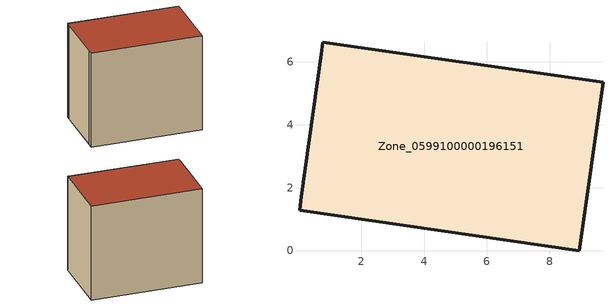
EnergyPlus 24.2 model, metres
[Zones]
Zone_0599100000196151
 floor ground (C_G): 0.1,1.71 0.72,6.24 0.78,6.62 9.69,5.35 8.94,0 0.04,1.27 z0
 wall outside (C_F): 0.72,6.24 0.1,1.71 0.04,1.27 8.94,0 9.69,5.35 0.78,6.62 0.72,6.24 z0:8.03
 roof outside (C_R): 9.69,5.35 0.78,6.62 0.72,6.24 0.1,1.71 0.04,1.27 8.94,0 z8.03
[BUILDING]
Pand.0599100000196151: North Axis=0; Terrain=City; Loads Convergence Tolerance Value=0.04; Temperature Convergence Tolerance Value=0.4; Solar Distribution=FullExterior; Maximum Number of Warmup Days=25; Minimum Number of Warmup Days=1
[Site:Location]
Rotterdam.The.Hague.AP_ZH_NLD Design_Conditions: Latitude=51.96; Longitude=4.45; Time Zone=1; Elevation=-4.5
[SITE:GROUNDTEMPERATURE:BUILDINGSURFACE]
18, 18, 18, 18, 18, 18, 18, 18, 18, 18, 18, 18
[MATERIAL] Thermal Absorptance=0.9; Solar Absorptance=0.7; Visible Absorptance=0.7
Name | Roughness | Thickness | Conductivity | Density | Specific Heat
G.TI.1975-1991 | MediumSmooth | 0.15 | 0.288461 | 540 | 1210
F.TI.1975-1991 | Rough | 0.3 | 0.230769 | 1920 | 840
R.TI.1975-1991 | MediumRough | 0.2 | 0.153846 | 1500 | 1000
[CONSTRUCTION]
C_G: G.TI.1975-1991
C_F: F.TI.1975-1991
C_R: R.TI.1975-1991
[ZONE]
Zone_0599100000196151: Type=1; Multiplier=1; Ceiling Height=Autocalculate; Volume=Autocalculate; Floor Area=autocalculate; Part of Total Floor Area=Yes
[ZONEINFILTRATION:DESIGNFLOWRATE]
Infil_Zone_0599100000196151: Zone or ZoneList or Space or SpaceList=Zone_0599100000196151; Schedule=AlwaysOn; Design Flow Rate Calculation Method=Flow/Area; Flow Rate per Floor Area=0.003; Constant Term Coefficient=1; Temperature Term Coefficient=0; Velocity Term Coefficient=0; Velocity Squared Term Coefficient=0
[HVACTEMPLATE:ZONE:IDEALLOADSAIRSYSTEM]
Zone_0599100000196151: Maximum Heating Supply Air Temperature=50; Minimum Cooling Supply Air Temperature=13; Maximum Heating Supply Air Humidity Ratio=0.0156; Minimum Cooling Supply Air Humidity Ratio=0.0077; Heating Limit=NoLimit; Cooling Limit=NoLimit; Dehumidification Control Type=ConstantSensibleHeatRatio; Cooling Sensible Heat Ratio=0.7; Dehumidification Setpoint=60; Humidification Control Type=None; Humidification Setpoint=30; Outdoor Air Method=None; Outdoor Air Flow Rate per Person=0.00944; Outdoor Air Flow Rate per Zone Floor Area=0; Outdoor Air Flow Rate per Zone=0; Demand Controlled Ventilation Type=None; Outdoor Air Economizer Type=NoEconomizer; Heat Recovery Type=None; Sensible Heat Recovery Effectiveness=0.7; Latent Heat Recovery Effectiveness=0.65
[ZONECONTROL:THERMOSTAT]
ThermostatControl_Zone_0599100000196151: Zone or ZoneList=Zone_0599100000196151; Control Type Schedule=DualSetpointControlType; Control 1=Thermostat_Zone_0599100000196151; Temperature Difference Between Cutout And Setpoint=0
[THERMOSTATSETPOINT:DUALSETPOINT]
Thermostat_Zone_0599100000196151: Heating Setpoint Temperature Schedule=HeatingSetpoint_Zone_0599100000196151; Cooling Setpoint Temperature Schedule=CoolingSetpoint_Zone_0599100000196151
[SCHEDULE:COMPACT]
HeatingSetpoint_Zone_0599100000196151: Through: 12/31, For: AllDays, Until: 24:00, 21
CoolingSetpoint_Zone_0599100000196151: Through: 12/31, For: AllDays, Until: 24:00, 24
DualSetpointControlType: Through: 12/31, For: AllDays, Until: 24:00, 4
AlwaysOn: Through: 12/31, For: AllDays, Until: 24:00, 1
